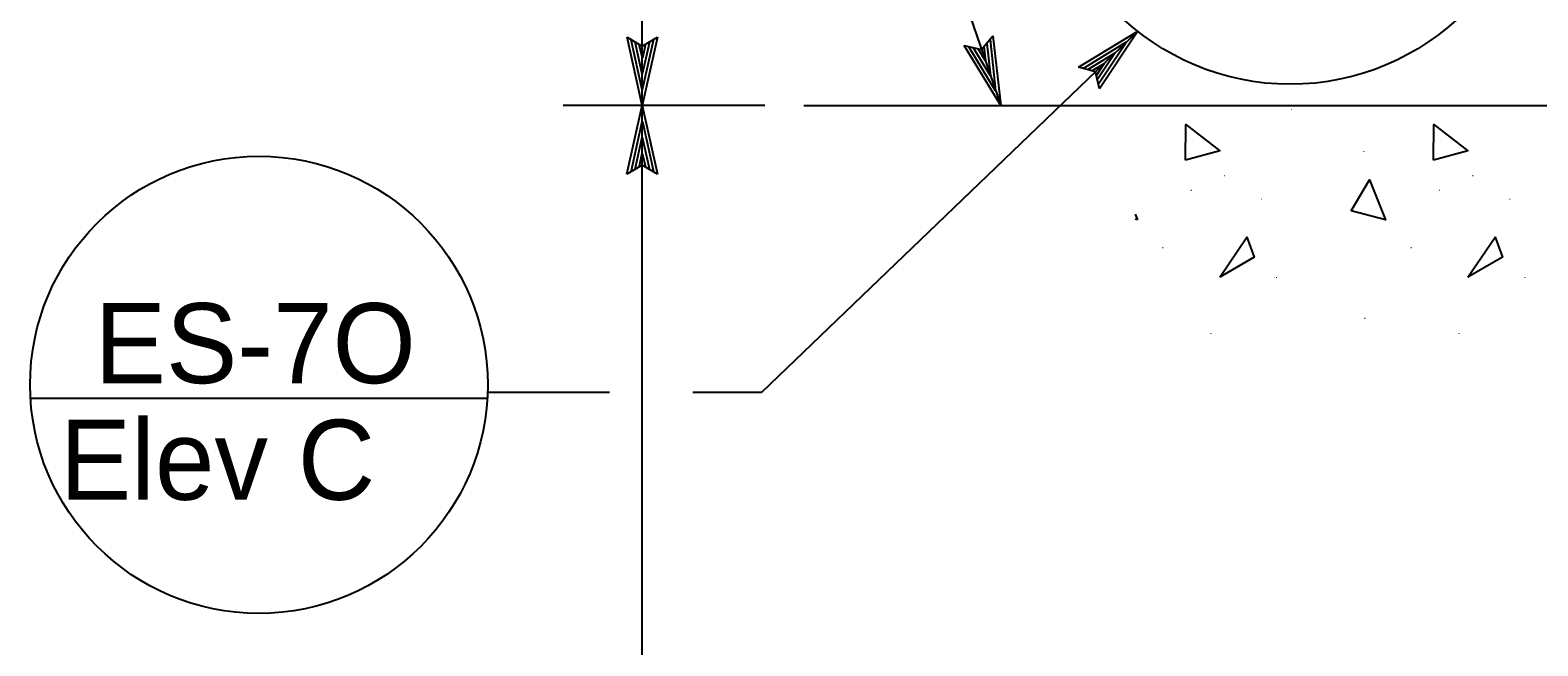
# Model space of a CAD drawing. Extents: x -894 to 866, y -472 to 714.
# Drawn here: x 169.6 to 301.4, y 264.7 to 318.6 of the extents above; entities that cross this region are included whole.
import ezdxf

# ---------------------------------------------------------------- set-up
doc = ezdxf.new("R2010")
doc.units = 0
for name, color, linetype in [('56 Stage 3 Anno', 7, 'Continuous'), ('57 Undefined', 7, 'Continuous'), ('60 Nongeo Data', 7, 'Continuous')]:
    doc.layers.add(name, color=color, linetype=linetype)

msp = doc.modelspace()

# ---------------------------------------------------------------- linework, layer by layer
at = {"layer": '56 Stage 3 Anno'}
for p, q in [((223.08, 311.99), (223.08, 348.05)), ((243.32, 344.45), (254.42, 311.99)), ((223.08, 311.99), (221.75, 317.99)), ((221.75, 317.99), (221.75, 317.99)), ((221.75, 317.99), (223.08, 317.19)), ((223.08, 311.99), (221.75, 317.99)), ((221.75, 317.99), (221.75, 317.99)), ((221.75, 317.99), (223.08, 317.19)), ((223.08, 313.38), (222.11, 317.75)), ((223.08, 313.38), (222.11, 317.75)), ((223.08, 317.19), (224.42, 317.99)), ((224.42, 317.99), (223.08, 311.99)), ((223.08, 317.19), (224.42, 317.99)), ((224.42, 317.99), (223.08, 311.99)), ((224.07, 317.77), (223.08, 313.37)), ((224.07, 317.77), (223.08, 313.37)), ((224.42, 317.99), (224.42, 317.99)), ((224.42, 317.99), (224.42, 317.99)), ((266.39, 318.5), (233.5, 286.9)), ((252.74, 316.91), (253.74, 318.1)), ((253.48, 317.78), (253.97, 313.3)), ((253.74, 318.1), (253.74, 318.1)), ((253.74, 318.1), (254.42, 311.99)), ((261.22, 315.36), (266.39, 318.5)), ((266.39, 318.5), (263.04, 313.46)), ((266.39, 318.5), (266.39, 318.5)), ((223.08, 314.75), (222.46, 317.58)), ((223.08, 314.75), (222.46, 317.58)), ((223.09, 316.13), (222.82, 317.34)), ((223.09, 316.13), (222.82, 317.34)), ((223.71, 317.54), (223.08, 314.75)), ((223.71, 317.54), (223.08, 314.75)), ((223.36, 317.36), (223.09, 316.13)), ((223.36, 317.36), (223.09, 316.13)), ((254.42, 311.99), (251.22, 317.24)), ((251.22, 317.24), (251.22, 317.24)), ((251.22, 317.24), (252.74, 316.91)), ((253.96, 313.3), (251.63, 317.13)), ((253.53, 314.6), (252.02, 317.07)), ((253.08, 315.91), (252.44, 316.97)), ((252.94, 317.16), (253.08, 315.91)), ((253.21, 317.44), (253.53, 314.6)), ((261.62, 315.25), (265.41, 317.56)), ((262.03, 315.15), (264.43, 316.61)), ((264.43, 316.61), (262.85, 314.24)), ((265.41, 317.54), (262.96, 313.88)), ((262.7, 314.95), (261.22, 315.36)), ((261.22, 315.36), (261.22, 315.36)), ((262.39, 315.03), (263.45, 315.67)), ((263.45, 315.67), (262.78, 314.66)), ((263.04, 313.46), (262.7, 314.95)), ((263.04, 313.46), (263.04, 313.46)), ((233.8, 311.99), (216.18, 311.99)), ((221.74, 305.99), (223.08, 311.99)), ((221.74, 305.99), (223.08, 311.99)), ((223.08, 183.99), (223.08, 311.99)), ((223.08, 311.99), (223.08, 311.99)), ((223.08, 311.99), (223.08, 311.99)), ((223.08, 311.99), (223.08, 311.99)), ((223.08, 311.99), (224.41, 305.99)), ((223.08, 311.99), (223.08, 311.99)), ((223.08, 311.99), (224.41, 305.99)), ((254.42, 311.99), (254.42, 311.99)), ((222.1, 306.21), (223.08, 310.61)), ((222.1, 306.21), (223.08, 310.61)), ((223.09, 310.6), (224.05, 306.22)), ((223.09, 310.6), (224.05, 306.22)), ((222.46, 306.44), (223.08, 309.23)), ((222.46, 306.44), (223.08, 309.23)), ((223.08, 309.23), (223.71, 306.4)), ((223.08, 309.23), (223.71, 306.4)), ((222.8, 306.62), (223.08, 307.84)), ((222.8, 306.62), (223.08, 307.84)), ((223.08, 307.84), (223.35, 306.64)), ((223.08, 307.84), (223.35, 306.64)), ((223.08, 306.79), (221.74, 305.99)), ((223.08, 306.79), (221.74, 305.99)), ((221.74, 305.99), (221.74, 305.99)), ((221.74, 305.99), (221.74, 305.99)), ((224.41, 305.99), (223.08, 306.79)), ((224.41, 305.99), (223.08, 306.79)), ((224.41, 305.99), (224.41, 305.99)), ((224.41, 305.99), (224.41, 305.99)), ((220.21, 286.9), (209.56, 286.9)), ((233.5, 286.9), (227.49, 286.9))]:
    msp.add_line(p, q, dxfattribs=at)
at = {"layer": '57 Undefined'}
msp.add_line((169.61, 286.41), (209.54, 286.41), dxfattribs=at)
for centre, radius in [((279.73, 335.36), 21.5), ((189.57, 287.57), 20)]:
    msp.add_circle(centre, radius, dxfattribs=at)
at = {"layer": '60 Nongeo Data'}
msp.add_line((237.2, 311.99), (311.17, 311.99), dxfattribs=at)
for points in [[(270.56, 307.23), (270.59, 310.35), (273.56, 308.05)], [(292.26, 307.23), (292.29, 310.35), (295.26, 308.05)], [(285.06, 302.8), (286.64, 305.49), (288.06, 302.01)], [(273.56, 296.99), (275.93, 300.47), (276.57, 298.73)], [(295.26, 296.99), (297.64, 300.47), (298.27, 298.73)]]:
    msp.add_lwpolyline(points, close=True, dxfattribs=at)
for points in [[(266.16, 302.5), (266.36, 302.01)], [(266.36, 302.01), (266.16, 302.06)]]:
    msp.add_lwpolyline(points, dxfattribs=at)

# ---------------------------------------------------------------- texts
at = {"layer": '57 Undefined'}
for s, p in [('ES-7O', (175.2, 287.71)), ('Elev C', (172.16, 277.51))]:
    msp.add_text(s, height=7, dxfattribs=at).set_placement(p)
at = {"layer": '60 Nongeo Data'}
for p in [(279.73, 311.61), (286.03, 307.93), (273.87, 305.81), (295.57, 305.81), (270.94, 304.53), (292.64, 304.53), (277.08, 303.76), (298.79, 303.76), (268.47, 299.52), (290.17, 299.52), (278.41, 296.91), (300.11, 296.91), (286.13, 293.33), (272.66, 292), (294.36, 292)]:
    msp.add_text('.', height=0.64, dxfattribs=at).set_placement(p)

doc.saveas('drawing.dxf')
